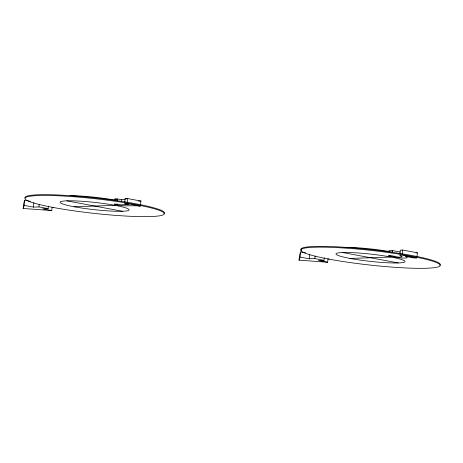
<?xml version="1.0" encoding="UTF-8"?>
<svg xmlns="http://www.w3.org/2000/svg" width="463" height="463" viewBox="0 0 463 463"><rect width="100%" height="100%" fill="white"/><g stroke="black" fill="none" stroke-linecap="round" stroke-linejoin="round"><path stroke-width="0.69" d="M52.122 207.36L51.769 210.555L23.15 208.477L23.717 203.361L24.747 200.271L30.408 201.33M23.15 208.477L24.18 205.387L24.747 200.271M24.18 205.387L33.377 207.111L33.874 202.632M33.377 207.111L38.938 206.92L39.222 204.362M51.769 210.555L42.573 208.836L48.135 208.645L48.418 206.087M114.778 200.288L114.922 199.009L117.33 198.928L121.543 199.715L125.097 199.594M117.122 200.844L117.33 198.928M121.335 201.636L121.543 199.715M124.784 201.856L125.137 198.662L127.719 198.575L140.926 201.046L140.503 204.883M127.29 202.412L127.719 198.575M328.088 258.406L327.659 262.243L299.04 260.165L299.607 255.049L300.637 251.959L305.592 252.885M299.04 260.165L300.07 257.075L300.637 251.959M300.07 257.075L309.267 258.8L309.764 254.32M309.267 258.8L314.828 258.609L315.112 256.051M327.659 262.243L318.463 260.524L324.025 260.333L324.308 257.775M388.92 251.901L389.059 250.622L392.283 250.512L400.235 252.022M392.068 252.433L392.283 250.512M392.462 252.503L392.67 250.587M399.876 253.973L400.298 250.136L402.712 250.055L417.4 252.804L416.972 256.641M402.22 254.528L402.712 250.055M138.344 201.133L140.926 201.046M74.074 206.747A34.76 3.635 6.3 0 0 128.94 210.208A34.76 3.635 6.3 0 0 80.811 201.191A34.76 3.635 6.3 0 0 74.074 206.747L115.142 205.352M416.005 252.85L417.4 252.804M349.97 258.435A34.76 3.635 6.3 0 0 404.836 261.896A34.76 3.635 6.3 0 0 356.701 252.879A34.76 3.635 6.3 0 0 349.97 258.435L391.032 257.04M125.137 198.662L126.544 198.922M66.822 200.844L122.4 211.255M342.713 252.532L398.29 262.943M38.938 206.92L48.135 208.645M314.828 258.609L324.025 260.333M114.922 199.009L116.67 199.356M301.656 250.518A70.121 7.333 6.3 0 1 369.324 249.441A70.121 7.333 6.3 0 1 439.85 265.345M343.28 247.416A34.76 3.635 6.3 0 1 390.373 251.698M25.124 198.123A70.121 7.333 6.3 0 1 96.466 198.083A70.121 7.333 6.3 0 1 163.96 213.657M69.954 195.681A34.76 3.635 6.3 0 1 115.102 200.12M401.977 256.774C397.688 258.337 392.989 254.893 388.492 255.738C394.551 257.127 400.865 258.649 407.099 257.874L407.023 257.266L405.576 256.427L414.044 258.018L416.833 257.92L402.144 255.171L399.737 255.252L401.977 256.774M117.643 204.964L117.052 205.074C124.726 206.677 132.644 205.086 140.364 206.162L127.151 203.691L124.57 203.778L128.789 204.565L120.982 204.831L116.769 204.044L114.355 204.125L117.643 204.964M329.077 259.147A70.121 7.333 6.3 0 0 439.763 266.127A70.121 7.333 6.3 0 0 342.661 247.936A70.121 7.333 6.3 0 0 329.077 259.147M53.187 207.459A70.121 7.333 6.3 0 0 163.873 214.438A70.121 7.333 6.3 0 0 66.77 196.248A70.121 7.333 6.3 0 0 53.187 207.459"/></g></svg>
